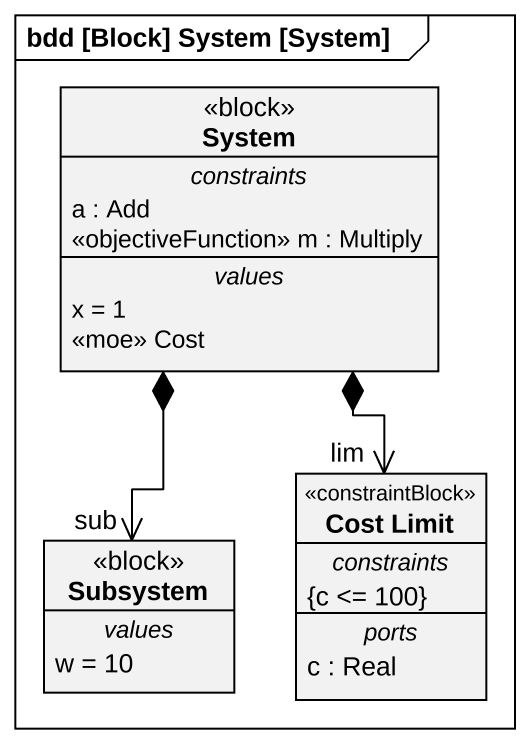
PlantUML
@startuml
mainframe bdd [Block] System [System]
hide circle
hide empty members
class System <<block>> {
  -- constraints --
  a : Add
  <<objectiveFunction>> m : Multiply
  -- values --
  x = 1
  <<moe>> Cost
}
class Subsystem <<block>> {
  -- values --
  w = 10
}
class "Cost Limit" as Cost_Limit <<constraintBlock>> {
  -- constraints --
  {c <= 100}
  -- ports --
  c : Real
}
System *--> "sub" Subsystem
System *--> "lim" Cost_Limit
@enduml
